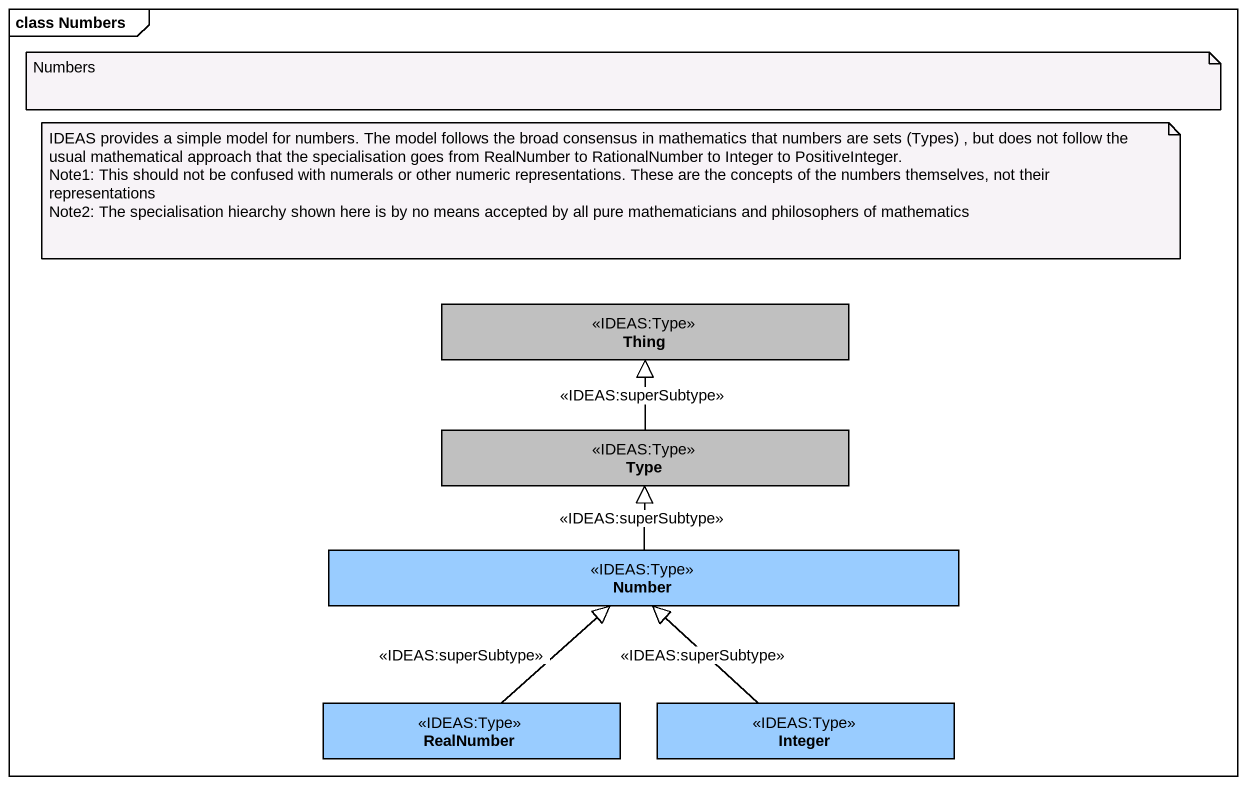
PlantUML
@startuml
mainframe class Numbers
hide circle
hide empty members
class Thing <<IDEAS:Type>> #C0C0C0
class Type <<IDEAS:Type>> #C0C0C0
class Number <<IDEAS:Type>> #99CCFF
class RealNumber <<IDEAS:Type>> #99CCFF
class Integer <<IDEAS:Type>> #99CCFF
Type -up-|> Thing : <<IDEAS:superSubtype>>
Number -up-|> Type : <<IDEAS:superSubtype>>
RealNumber -up-|> Number : <<IDEAS:superSubtype>>
Integer -up-|> Number : <<IDEAS:superSubtype>>
note as N1
  Numbers
end note
note as N2
  IDEAS provides a simple model for numbers. The model follows the broad consensus in mathematics that numbers are sets (Types) , but does not follow the usual mathematical approach that the specialisation goes from RealNumber to RationalNumber to Integer to PositiveInteger.
  Note1: This should not be confused with numerals or other numeric representations. These are the concepts of the numbers themselves, not their representations
  Note2: The specialisation hiearchy shown here is by no means accepted by all pure mathematicians and philosophers of mathematics
end note
@enduml
